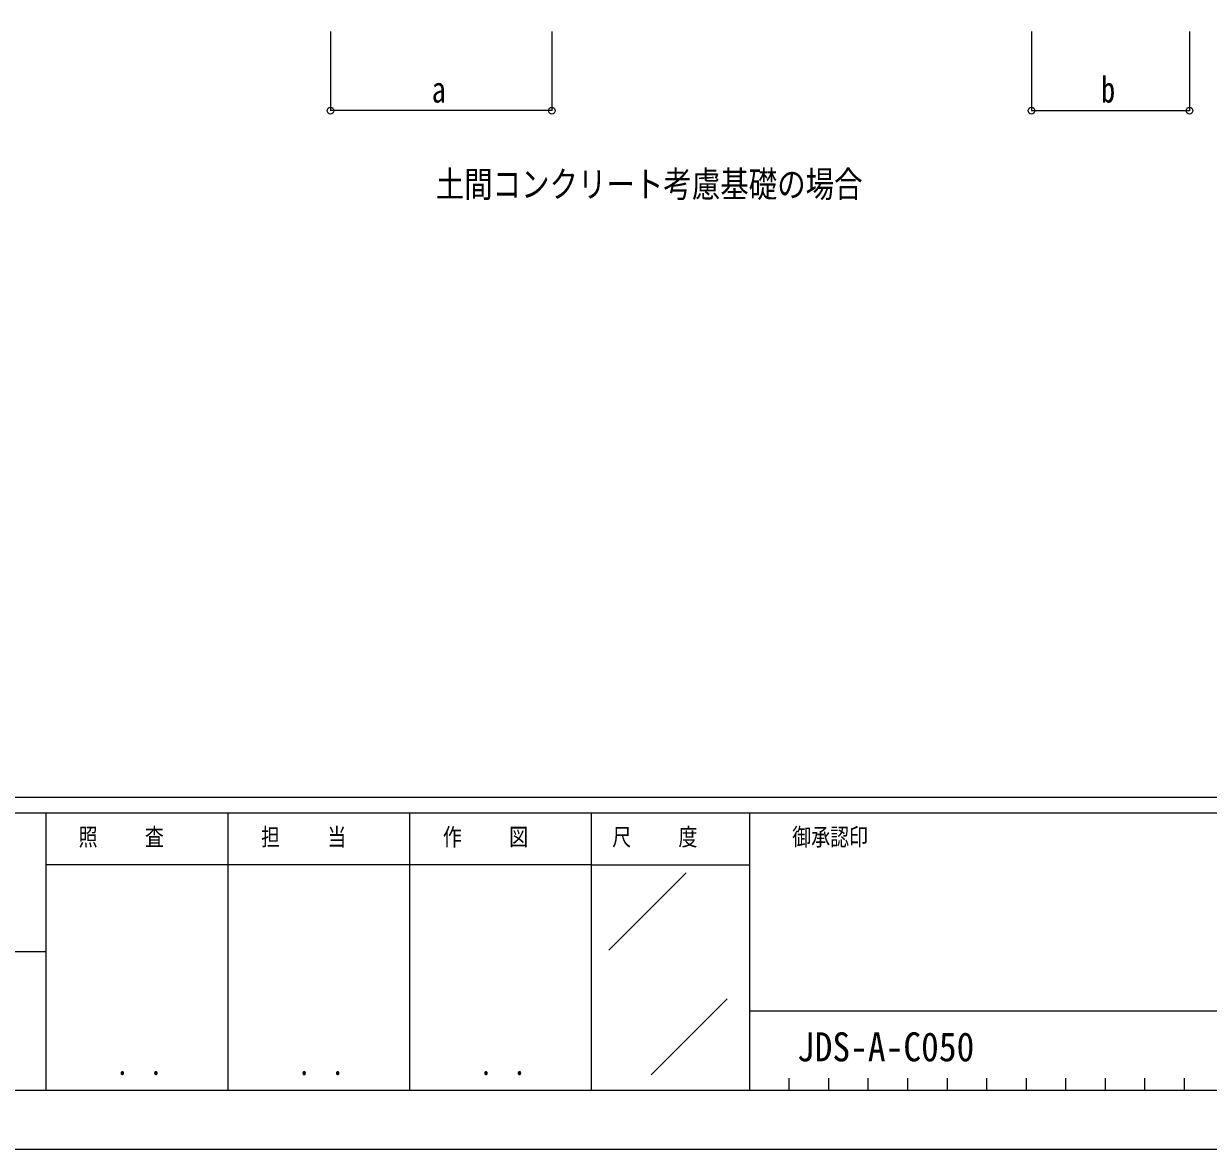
# Model space of a CAD drawing. Units: millimetres, scale not verified. Extents: x -10512 to 10512, y -7425 to 7425.
# Drawn here: x 3167 to 6914, y -7425 to -3866 of the extents above; entities that cross this region are included whole.
import ezdxf
from ezdxf.enums import TextEntityAlignment as Align

# ---------------------------------------------------------------- set-up
doc = ezdxf.new("R2010")
doc.units = ezdxf.units.MM
doc.header["$LTSCALE"] = 30
for name, color, linetype in [('0-2_USER1', 3, 'Continuous'), ('0-6_YKK_D', 6, 'Continuous'), ('0-7_YKK_ZWAK', 7, 'Continuous')]:
    doc.layers.add(name, color=color, linetype=linetype)
doc.styles.add('ＭＳ ゴシック', font='')
doc.styles.get('ＭＳ ゴシック').set_extended_font_data('MS Gothic')

msp = doc.modelspace()

# ---------------------------------------------------------------- linework, layer by layer
at = {"layer": '0-6_YKK_D'}
for p, q in [((4137.73, -3890.74), (4137.73, -4141.74)), ((4837.73, -3890.74), (4837.73, -4141.74)), ((6354.63, -3890.74), (6354.63, -4141.74)), ((6854.63, -3890.74), (6854.63, -4141.74)), ((4837.73, -4140.74), (4137.73, -4140.74)), ((6354.63, -4140.74), (6854.63, -4140.74))]:
    msp.add_line(p, q, dxfattribs=at)
for centre in [(4137.73, -4140.74), (4837.73, -4140.74), (6354.63, -4140.74), (6854.63, -4140.74)]:
    msp.add_circle(centre, 10.62, dxfattribs=at)
at = {"layer": '0-7_YKK_ZWAK'}
for p, q in [((9737.55, -6312.5), (-9762.45, -6312.5)), ((3237.55, -6362.5), (-12.45, -6362.5)), ((3812.55, -6362.5), (3812.55, -7237.5)), ((4387.55, -6362.5), (4387.55, -7237.5)), ((4962.55, -6362.5), (4962.55, -7237.5)), ((5462.55, -6362.5), (4962.55, -6362.5)), ((8043.8, -6362.5), (5462.55, -6362.5)), ((5462.55, -6362.5), (5462.55, -7237.5)), ((4962.55, -6525), (3237.55, -6525)), ((4962.55, -6525), (5462.55, -6525)), ((5017.76, -6795.73), (5262.59, -6550.9)), ((-12.45, -6800), (3237.55, -6800)), ((5151.68, -7189.97), (5392.23, -6949.42)), ((5462.55, -6987.5), (8043.8, -6987.5)), ((5587.55, -7200), (5587.55, -7237.5)), ((5712.55, -7200), (5712.55, -7237.5)), ((5837.55, -7200), (5837.55, -7237.5)), ((5962.55, -7200), (5962.55, -7237.5)), ((6087.55, -7200), (6087.55, -7237.5)), ((6212.55, -7200), (6212.55, -7237.5)), ((6337.55, -7200), (6337.55, -7237.5)), ((6462.55, -7200), (6462.55, -7237.5)), ((6587.55, -7200), (6587.55, -7237.5)), ((6712.55, -7200), (6712.55, -7237.5)), ((6837.55, -7200), (6837.55, -7237.5)), ((-12.45, -7237.5), (3237.55, -7237.5)), ((3237.55, -7237.5), (4962.55, -7237.5)), ((4962.55, -7237.5), (5462.55, -7237.5)), ((5462.55, -7237.5), (8043.8, -7237.5))]:
    msp.add_line(p, q, dxfattribs=at)
msp.add_lwpolyline([(-10512.5, -7425), (10512.5, -7425), (10512.5, 7425), (-10512.5, 7425)], close=True, dxfattribs=at)
msp.add_lwpolyline([(4962.55, -6362.5), (3237.55, -6362.5), (3237.55, -7237.5)], dxfattribs=at)

# ---------------------------------------------------------------- texts
at = {"layer": '0-2_USER1', "style": 'ＭＳ ゴシック'}
for s, height, width, p in [('土間コンクリート考慮基礎の場合', 82.48, 0.8, (4470.38, -4439.2)), ('JDS-A-C050', 91.64, 0.9, (5612.76, -7174.26))]:
    msp.add_text(s, height=height, dxfattribs=dict(at, width=width)).set_placement(p, align=Align.BOTTOM_LEFT)
at = {"layer": '0-6_YKK_D', "style": 'ＭＳ ゴシック', "width": 0.8}
for s, p in [('b', (6574.63, -4139.74)), ('a', (4457.73, -4139.74))]:
    msp.add_text(s, height=82.48, dxfattribs=at).set_placement(p, align=Align.BOTTOM_LEFT)
at = {"layer": '0-7_YKK_ZWAK', "style": 'ＭＳ ゴシック', "width": 0.8}
for s, height, p in [('照     査', 54.99, (3341.05, -6481.25)), ('担     当', 54.99, (3918.05, -6481.25)), ('作     図', 54.99, (4493.05, -6481.25)), ('尺     度', 54.99, (5028.55, -6481.25)), ('御承認印', 54.99, (5597.85, -6481.25)), ('． ．', 64.79, (3462.5, -7210.88)), ('． ．', 64.79, (4037.5, -7210.88)), ('． ．', 64.79, (4612.5, -7210.88))]:
    msp.add_text(s, height=height, dxfattribs=at).set_placement(p, align=Align.BOTTOM_LEFT)

doc.saveas('drawing.dxf')
